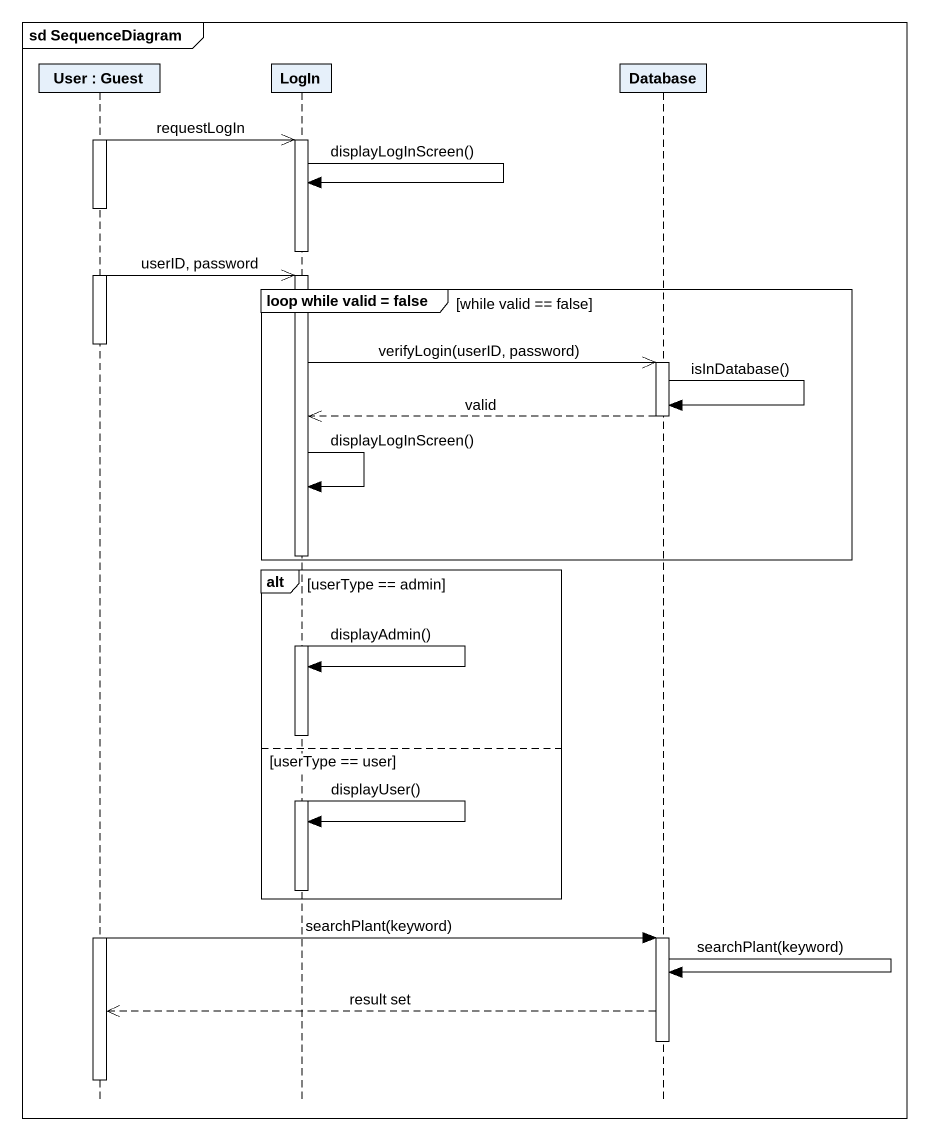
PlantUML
@startuml
mainframe sd SequenceDiagram
hide footbox
participant "User : Guest" as User
participant LogIn
participant "Database" as Database_

activate User
User ->> LogIn : requestLogIn
activate LogIn
LogIn -> LogIn : displayLogInScreen()
deactivate LogIn
User ->> LogIn : userID, password
activate LogIn
group loop while valid = false [while valid == false]
  deactivate User
  LogIn ->> Database_ : verifyLogin(userID, password)
  activate Database_
  Database_ -> Database_ : isInDatabase()
  Database_ -->> LogIn : valid
  deactivate Database_
  LogIn -> LogIn : displayLogInScreen()
end
alt userType == admin
  LogIn -> LogIn : displayAdmin()
else userType == user
  LogIn -> LogIn : displayUser()
  deactivate LogIn
end
activate User
User -> Database_ : searchPlant(keyword)
activate Database_
Database_ -> Database_ : searchPlant(keyword)
Database_ -->> User : result set
deactivate Database_
deactivate User
@enduml
